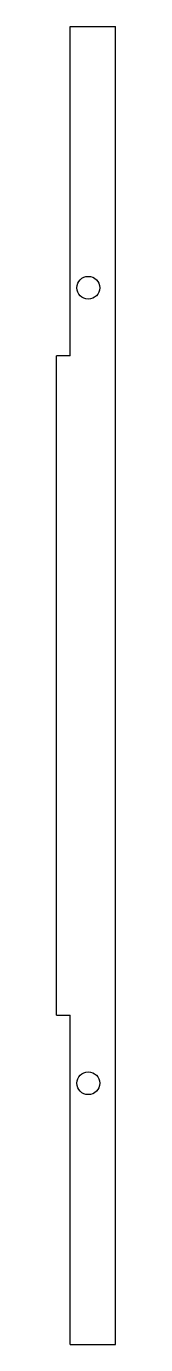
# Model space of a CAD drawing. Header units: millimetres. Extents: x -119 to -93, y -152 to 428.
import ezdxf

# ---------------------------------------------------------------- set-up
doc = ezdxf.new("R2010")
doc.units = ezdxf.units.MM
doc.layers.add('DV5_0', color=7, linetype='Continuous')

msp = doc.modelspace()

# ---------------------------------------------------------------- linework, layer by layer
at = {"layer": 'DV5_0', "color": 7, "linetype": 'Continuous'}
for p, q in [((-113.3, 428.41), (-93.4, 428.41)), ((-113.3, 283.41), (-113.3, 428.41)), ((-93.4, -151.59), (-93.4, 428.41)), ((-113.4, 283.41), (-119.4, 283.41)), ((-119.4, -6.59), (-119.4, 283.41)), ((-113.3, 283.41), (-113.4, 283.41)), ((-113.4, 283.41), (-113.4, 283.41)), ((-119.4, -6.59), (-113.4, -6.59)), ((-113.4, -6.59), (-113.3, -6.59)), ((-113.4, -6.59), (-113.4, -6.59)), ((-113.3, -151.59), (-113.3, -6.59)), ((-113.3, -151.59), (-93.4, -151.59))]:
    msp.add_line(p, q, dxfattribs=at)
for centre in [(-105.4, 313.41), (-105.4, -36.59)]:
    msp.add_circle(centre, 5, dxfattribs=at)

doc.saveas('drawing.dxf')
